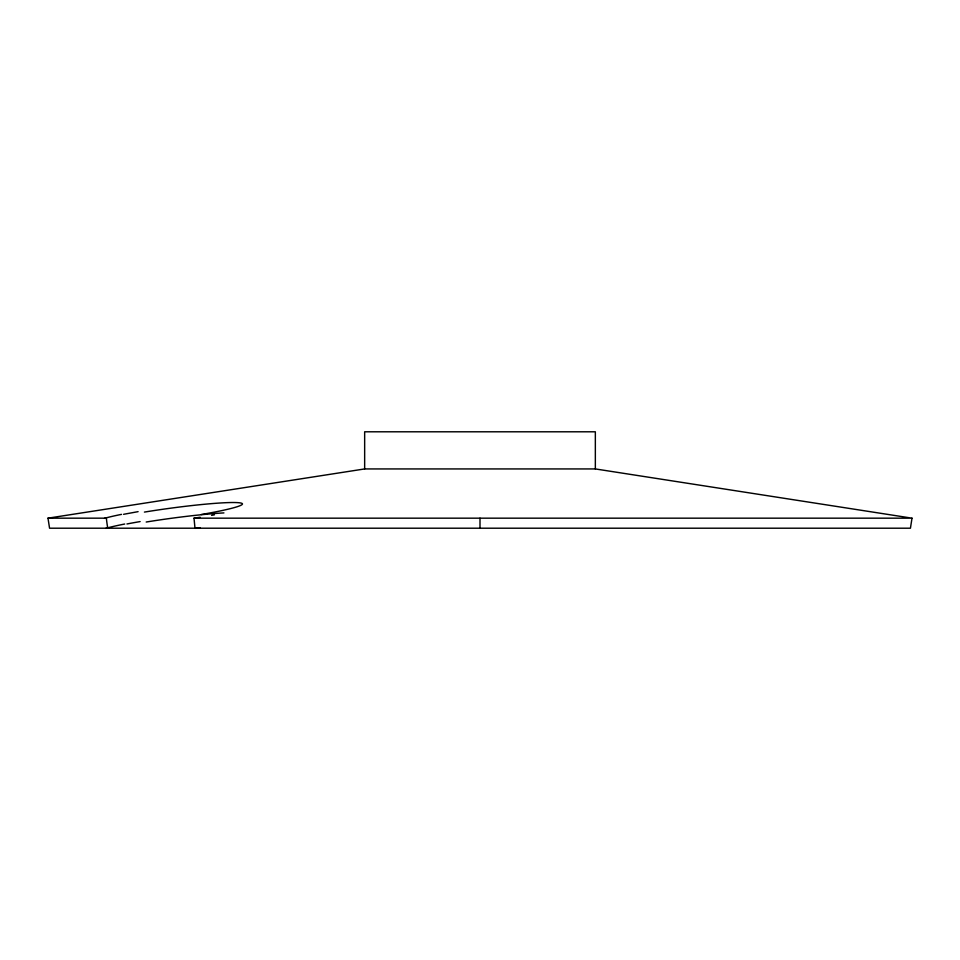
<?xml version="1.0" encoding="UTF-8"?>
<svg xmlns="http://www.w3.org/2000/svg" width="960" height="960" viewBox="0 0 960 960"><rect width="100%" height="100%" fill="white"/><g stroke="black" fill="none" stroke-linecap="round" stroke-linejoin="round"><path stroke-width="1.44" d="M912 518.172L910.44 528.204L49.56 528.204L48 518.172L364.656 468.936L595.344 468.936L912 518.172L194.016 518.172L194.988 528.204M123.588 514.308L138.096 511.656M126.936 523.968L131.46 523.116A73.548 5.448 -7.8 0 1 135.384 522.408L140.136 521.58M214.416 514.812L211.596 515.34M200.136 517.26L194.016 518.172M48 518.172L106.38 518.172A64.284 31.908 79.8 0 0 107.76 528.216M595.344 468.936L595.344 431.796L364.656 431.796L364.656 468.936M480 518.172L480 528.204M105.756 528.384A73.524 5.892 -7.4 0 1 124.716 524.028M104.532 518.328A73.596 5.904 -7.4 0 1 121.512 514.38M200.196 527.688A73.524 8.64 -5.7 0 1 195.624 528.348M146.208 522.024A73.416 5.448 -7.8 0 1 223.932 512.904M144.42 512.088A73.644 5.46 -7.8 0 1 236.844 502.596A73.644 5.46 -7.8 0 1 201.252 514.524"/></g></svg>
